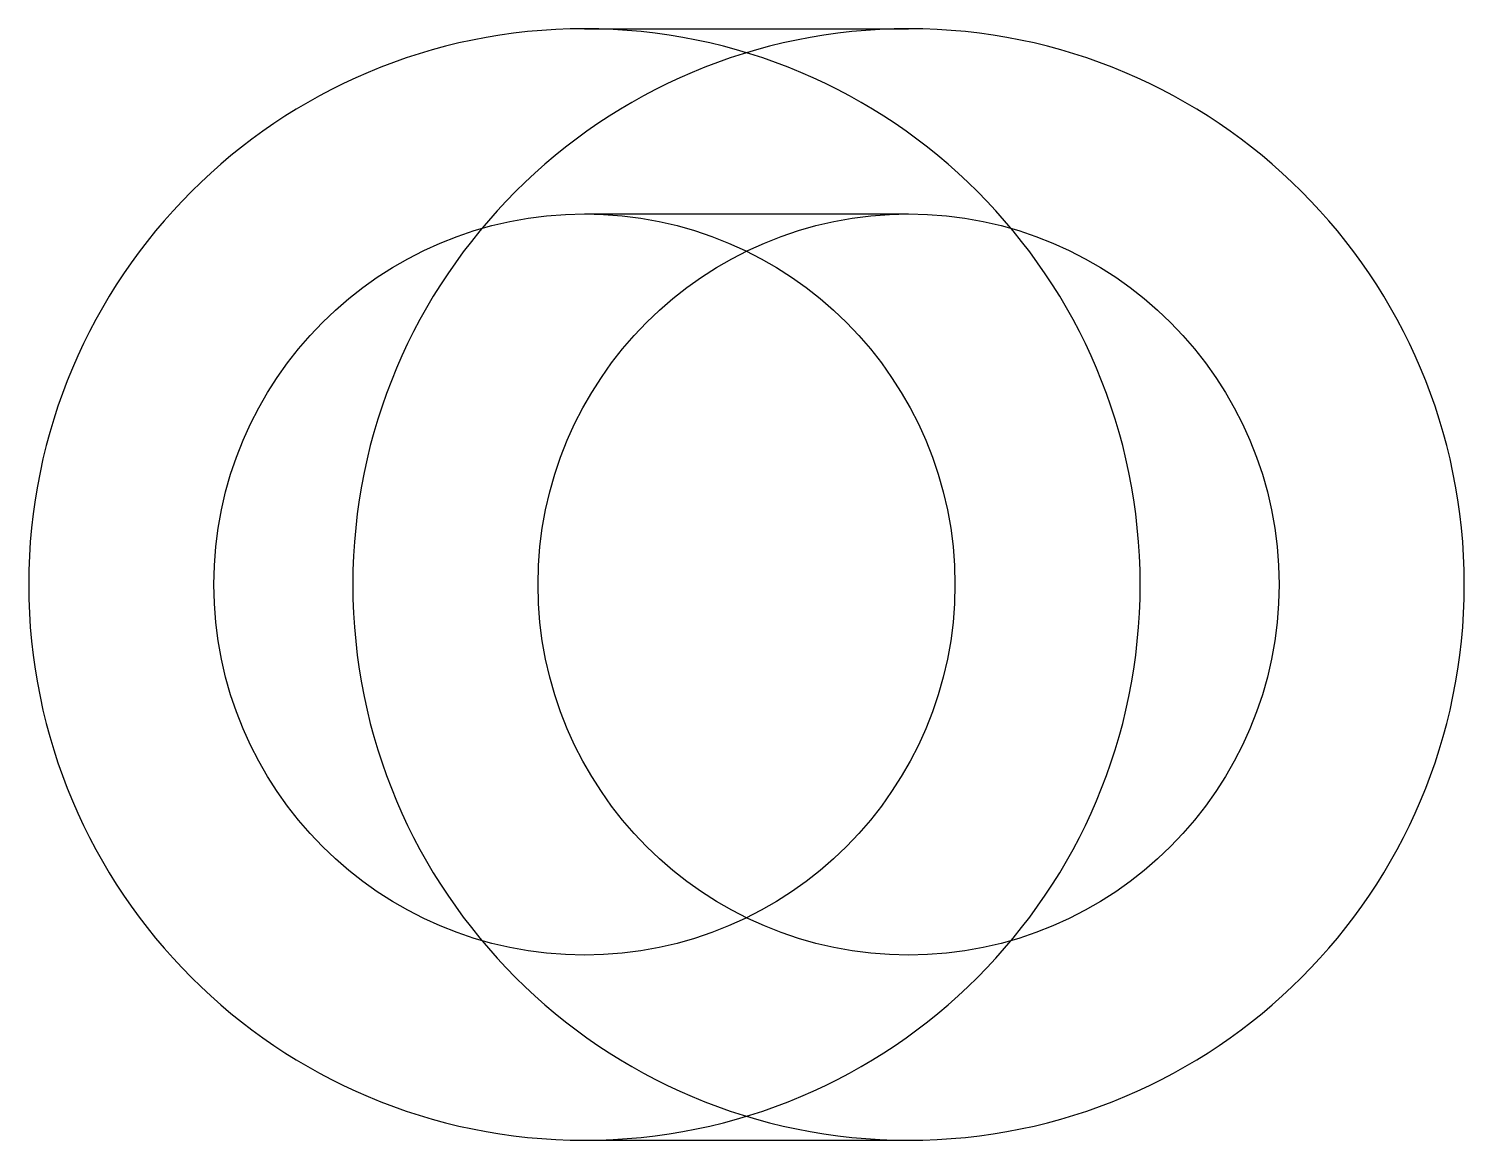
# Model space of a CAD drawing. Header units: millimetres. Extents: x -38.1 to 60.3, y -38.1 to 38.1.
import ezdxf

# ---------------------------------------------------------------- set-up
doc = ezdxf.new("R2010")
doc.units = ezdxf.units.MM
doc.layers.add('Body013', color=7, linetype='CONTINUOUS')

msp = doc.modelspace()

# ---------------------------------------------------------------- linework, layer by layer
at = {"layer": 'Body013'}
for p, q in [((0, 38.1, 76.2), (22.22, 38.1, 76.2)), ((0, 38.1, -76.2), (22.22, 38.1, -76.2)), ((0, 38.1, -76.2), (22.22, 38.1, -76.2)), ((0, 38.1, 76.2), (22.22, 38.1, 76.2)), ((0, 38.1, -76.2), (0, 38.1, 76.2)), ((0, 38.1, -76.2), (0, 38.1, 76.2)), ((22.22, 38.1, -76.2), (22.22, 38.1, 76.2)), ((22.22, 38.1, -76.2), (22.22, 38.1, 76.2)), ((0, 25.4, -76.2), (22.22, 25.4, -76.2)), ((0, 25.4, -76.2), (22.22, 25.4, -76.2)), ((0, 25.4, 76.2), (22.22, 25.4, 76.2)), ((0, 25.4, 76.2), (22.22, 25.4, 76.2)), ((0, -38.1, 76.2), (22.22, -38.1, 76.2)), ((0, -38.1, 76.2), (22.22, -38.1, 76.2)), ((0, -38.1, -76.2), (22.22, -38.1, -76.2)), ((0, -38.1, 76.2), (0, -38.1, -76.2)), ((0, -38.1, -76.2), (22.22, -38.1, -76.2)), ((0, -38.1, 76.2), (0, -38.1, -76.2)), ((22.22, -38.1, 76.2), (22.22, -38.1, -76.2)), ((22.22, -38.1, 76.2), (22.22, -38.1, -76.2))]:
    msp.add_line(p, q, dxfattribs=at)
for centre in [(0, 0), (0, 0), (0, 0), (0, 0), (22.22, 0), (22.22, 0), (22.22, 0), (22.22, 0)]:
    msp.add_circle(centre, 25.4, dxfattribs=at)
for centre, start, end in [((0, 0, 76.2), 90, -90), ((0, 0, 76.2), 90, -90), ((22.22, 0, 76.2), 90, -90), ((22.22, 0, 76.2), 90, -90), ((0, 0, -76.2), -90, 90), ((0, 0, -76.2), -90, 90), ((22.22, 0, -76.2), -90, 90), ((22.22, 0, -76.2), -90, 90)]:
    msp.add_arc(centre, 38.1, start, end, dxfattribs=at)

doc.saveas('drawing.dxf')
